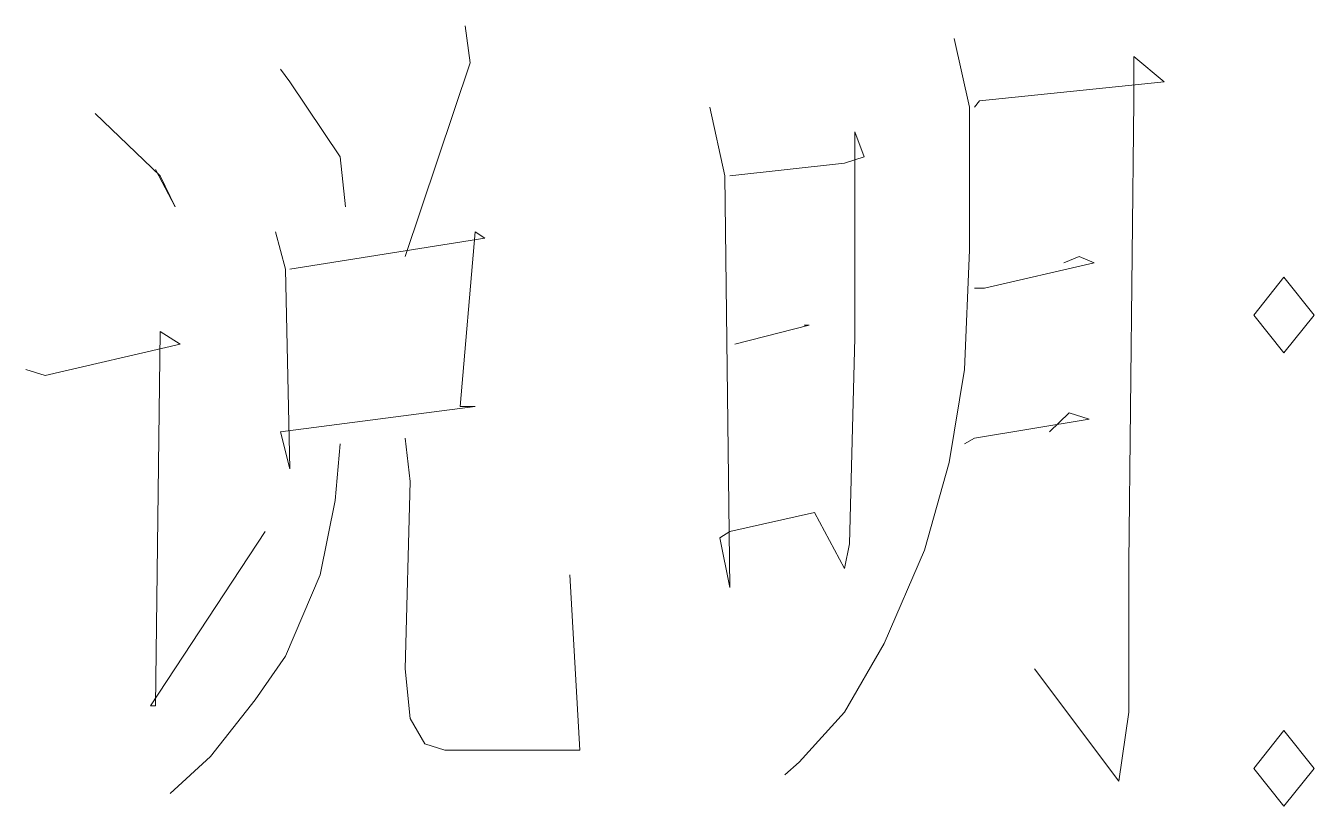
# Model space of a CAD drawing. Header units: millimetres. Extents: x 0 to 586, y 0 to 414.
# Drawn here: x 363.92 to 371.13, y 103.7 to 108.07 of the extents above; entities that cross this region are included whole.
import ezdxf

# ---------------------------------------------------------------- set-up
doc = ezdxf.new("R2010")
doc.units = ezdxf.units.MM

msp = doc.modelspace()

# ---------------------------------------------------------------- linework, layer by layer
at = {"color": 0, "lineweight": 0}
for points in [[(366.380889, 108.069944), (366.409111, 107.861806), (366.04575, 106.778778)], [(369.118444, 107.999389), (369.203111, 107.614861), (369.203111, 106.814056), (369.174889, 106.147306), (369.090222, 105.625194), (368.952639, 105.134833), (368.726861, 104.612722), (368.504611, 104.228194), (368.250611, 103.9495), (368.169472, 103.878944)], [(369.231333, 107.614861), (369.259556, 107.650139), (370.293194, 107.755972), (370.123861, 107.897083), (370.123861, 107.650139), (370.095639, 105.064278), (370.095639, 104.577444), (370.095639, 104.228194), (370.039194, 103.843667), (369.566472, 104.471611)], [(365.34725, 107.826528), (365.400167, 107.755972), (365.682389, 107.336167), (365.710611, 107.057472)], [(367.749667, 107.614861), (367.834333, 107.230333), (367.862556, 104.926694), (367.806111, 105.205389), (367.862556, 105.240667), (368.335278, 105.3465), (368.504611, 105.032528), (368.532833, 105.170111), (368.561056, 106.323694), (368.561056, 107.477278), (368.613972, 107.336167), (368.504611, 107.300889), (367.862556, 107.230333)], [(364.310083, 107.579583), (364.673444, 107.230333), (364.758111, 107.057472), (364.64875, 107.265611)], [(365.319028, 106.916361), (365.375472, 106.708222), (365.400167, 105.589917), (365.34725, 105.798056), (366.437333, 105.939167), (366.352667, 105.939167), (366.437333, 106.916361), (366.49025, 106.881083), (365.400167, 106.708222)], [(369.231333, 106.602389), (369.287778, 106.602389), (369.901611, 106.7435), (369.816944, 106.778778), (369.732278, 106.7435)], [(367.890778, 106.288417), (368.307056, 106.39425), (368.278833, 106.39425)], [(363.922028, 106.147306), (364.031389, 106.112028), (364.786333, 106.288417), (364.673444, 106.358972), (364.64875, 104.263472), (364.620528, 104.263472), (365.262583, 105.240667)], [(369.174889, 105.731028), (369.231333, 105.762778), (369.873389, 105.868611), (369.7605, 105.903889), (369.651139, 105.798056)], [(365.682389, 105.731028), (365.654167, 105.413528), (365.5695, 104.99725), (365.375472, 104.542167), (365.206139, 104.29875), (364.955667, 103.98125), (364.729889, 103.773111)], [(366.04575, 105.762778), (366.073972, 105.519361), (366.04575, 104.471611), (366.073972, 104.192917), (366.155111, 104.051806), (366.268, 104.016528), (367.022944, 104.016528), (366.9665, 104.99725)]]:
    msp.add_lwpolyline(points, dxfattribs=at)
for points in [[(370.963472, 106.662361), (370.794139, 106.450694), (370.963472, 106.239028), (371.132806, 106.450694)], [(370.963472, 104.125889), (370.794139, 103.914222), (370.963472, 103.702556), (371.132806, 103.914222)]]:
    msp.add_lwpolyline(points, close=True, dxfattribs=at)

doc.saveas('drawing.dxf')
